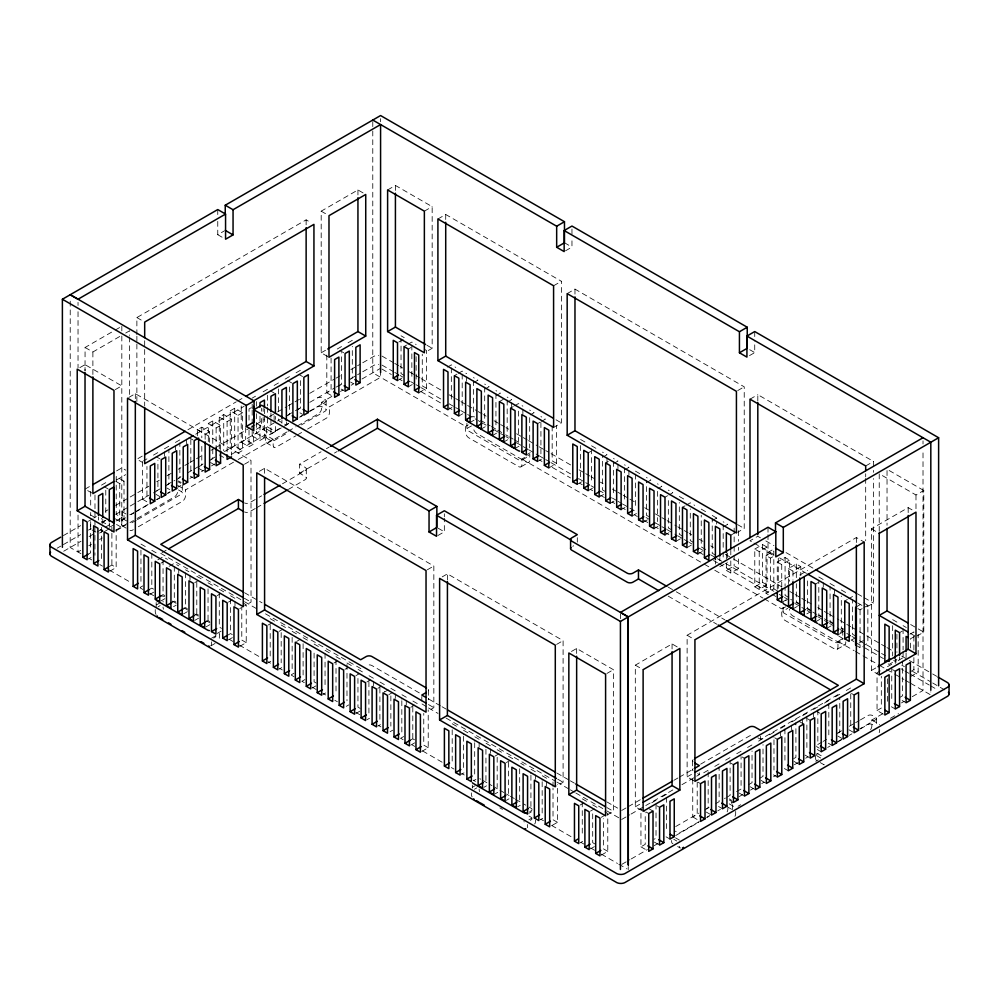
<?xml version="1.0" encoding="UTF-8"?>
<svg xmlns="http://www.w3.org/2000/svg" width="999" height="999" viewBox="0 0 999 999"><rect width="100%" height="100%" fill="white"/><g stroke="black" fill="none" stroke-linecap="round" stroke-linejoin="round"><path stroke-width="0.75" stroke-dasharray="5 3.75" d="M447.427 580.094L447.427 573.876L563.099 640.646L563.099 782.279L556.593 786.038M757.816 400.899L757.816 394.667L873.488 461.451L873.488 472.34M233.516 462.2L185.489 489.922L185.439 495.879A4.483 2.585 -60 0 1 182.58 501.198L137.762 527.097M818.106 753.333L817.344 753.783A3.147 1.811 0 0 0 816.658 754.732M217.757 221.391L217.757 234.715L224.001 231.106M79.82 367.644L85.027 364.647L85.027 370.866L85.077 347.477L113.948 330.806M115.26 330.057L120.517 327.023M136.875 334.69L136.875 317.57L306.131 219.855L311.326 222.864M327.684 356.543L321.191 352.784L321.191 211.164L357.942 189.947L364.435 193.706M85.077 347.477L92.882 351.985L120.442 336.076M125.687 333.042L129.633 330.769L129.633 335.439M387.612 189.947L395.417 185.439L432.167 206.656L432.167 348.289L425.661 352.035M115.272 389.61L121.778 385.864L85.027 364.647M424.363 211.164L432.167 206.656M128.821 397.44L135.327 393.681L250.999 460.464L251.036 602.11L244.53 605.869M437.912 218.981L445.716 214.485L561.388 281.268L561.426 422.914L552.722 427.884M85.077 489.11L91.633 485.314M116.571 470.916L121.828 467.894L125.724 470.142M142.258 456.093L136.875 459.203L142.083 462.2M187.924 429.732L236.276 401.81M237.625 401.036L242.994 397.927M321.191 352.784L326.436 349.762M101.498 485.127L105.782 482.654M143.619 460.814L146.953 458.878M153.471 455.119L157.917 452.547M164.435 448.788L168.893 446.216M175.412 442.457L179.857 439.885M197.34 435.839L197.34 429.795L201.798 427.222L209.603 431.73L209.603 442.307M208.316 441.595L208.316 423.464L212.762 420.891L220.567 425.399L220.567 449.575M219.28 448.863L219.28 417.12L223.726 414.56L231.531 419.056L231.531 455.332M230.245 410.789L234.703 408.229L242.507 412.724L242.507 450.512L238.049 453.084L238.049 415.297L230.245 410.789L230.245 448.576L234.703 446.016L242.507 450.512M252.185 398.126L255.519 396.203M263.149 391.795L267.607 389.223M274.126 385.464L278.571 382.892M285.09 379.133L289.535 376.561M296.054 372.802L300.512 370.229M337.237 349.026L341.508 346.553M348.039 342.794L352.31 340.322M116.508 479.97L125.687 474.662M195.729 434.228L244.081 406.318M115.834 481.356L119.73 483.603L124.013 481.143L124.013 518.931L119.73 521.403L113.224 517.644M197.34 429.795L205.145 434.303L209.603 431.73M208.316 423.464L216.121 427.959L220.567 425.399M219.28 417.12L227.085 421.628L231.531 419.056M238.049 415.297L242.507 412.724M251.248 407.679L249.026 408.966L249.026 422.565M63.374 535.589L80.632 525.624M88.424 521.241L92.333 518.993M93.731 518.056L96.354 516.545M105.395 511.326L107.967 509.84M115.709 505.369L128.896 497.752M130.232 496.978L148.851 486.238M156.693 481.705L159.303 480.207M166.97 475.774L171.965 472.889M178.334 469.218L180.881 467.744M184.877 465.434L188.774 463.186M190.06 462.437L195.255 459.453M196.541 458.703L203.022 454.957M210.989 450.362L215.022 448.027M216.371 447.252L249.7 428.009M251.024 427.247L254.982 424.962M256.306 424.2L264.223 419.63M269.505 416.571L276.236 412.687M277.585 411.913L287.013 406.468M288.361 405.694L293.743 402.585M295.092 401.81L301.823 397.914M309.777 393.319L334.802 378.883M336.114 378.122L340.147 375.799M350.861 369.605L356.231 366.508M357.567 365.734L360.252 364.185M362.762 362.737L374.363 356.081A6.256 3.609 0 0 1 378.746 355.357M398.813 342.033L405.319 338.286L401.036 335.814M256.381 429.283L261.576 426.286L261.576 417.27M565.471 250.836L571.965 247.078L571.965 238.062M404.046 346.553L406.643 345.055M407.942 344.305L411.85 342.058L416.121 344.518M57.13 548.201L60.702 546.141M63.374 544.592L80.632 534.627M88.486 530.094L91.109 528.583M102.81 521.828L105.395 520.342M115.709 514.385L128.896 506.768M130.232 505.993L148.851 495.254M156.693 490.721L159.977 488.923M166.97 484.79L171.965 481.905M178.334 478.221L180.881 476.76M187.475 472.952L192.657 469.955M193.956 469.205L203.022 463.973M210.989 459.378L215.022 457.043M224.425 451.61L276.236 421.703M277.585 420.929L280.282 419.368M287.887 415.084L302.197 406.818M309.777 402.335L334.802 387.887M336.114 387.125L340.147 384.802M350.861 378.621L356.231 375.524M357.567 374.75L360.252 373.201M362.762 371.74L374.363 365.097A6.256 3.609 0 0 1 378.746 364.36M105.782 520.442L101.498 522.914L101.498 518.381M142.507 461.451L142.507 499.238L146.953 496.665L146.953 466.446M153.471 492.907L157.917 490.334L157.917 460.114M165.547 485.939L168.893 484.003L168.893 449.238M176.523 479.595L179.857 477.672L179.857 442.907M198.451 466.933L201.798 465.01L201.798 443.843M241.221 405.969L241.221 442.245L245.667 439.672L253.471 444.18L253.471 432.092M252.185 431.381L252.185 435.914L256.631 433.341L264.435 437.849L264.435 415.184M263.149 417.495L263.149 429.582L267.607 427.01L275.412 431.518L275.412 420.941M286.201 416.271L289.535 414.348L289.535 384.116M297.165 409.94L300.512 408.017L300.512 377.784M326.81 355.045L326.81 392.832L331.081 390.359L331.081 355.607M338.299 386.201L341.508 384.34L341.508 352.597M349.101 379.957L352.31 378.109L352.31 346.366M408.316 349.026L410.914 347.527M63.686 551.236L81.006 541.233M89.086 536.575L95.817 532.692M97.165 531.905L103.896 528.021M105.245 527.247L110.627 524.138M116.009 521.028L121.403 517.919L126.598 520.916M189.96 478.334L192.308 476.985M201.548 471.64L204.171 470.129M211.501 465.896L214.897 463.936M231.518 454.345L265.322 434.827L273.127 439.323L273.177 445.217A4.483 2.585 -60 0 0 276.036 447.24L295.991 435.739M297.302 425.974L318.656 413.636A4.483 2.585 -60 0 0 321.616 408.266L321.616 402.322L332.38 396.103M340.459 391.446L343.156 389.885M351.236 385.227L353.921 383.666M362 379.008L380.582 368.281M134.003 512.537L130.782 514.398A3.147 1.811 0 0 1 129.72 514.735M136.201 511.276L148.364 504.258M156.094 499.8L160.052 497.502M167.545 493.181L170.005 491.758M178.197 487.025L180.844 485.502M279.308 428.658L274.55 431.393A3.147 1.811 0 0 1 270.317 431.256L267.208 429.458A3.147 1.811 0 0 1 267.357 426.935M286.164 424.687L288.636 423.264M300.087 416.658L302.734 415.134M309.066 411.476L325.374 402.048A3.147 1.811 0 0 0 325.199 399.575L322.14 397.802A3.147 1.811 0 0 0 317.744 397.839M125.599 517.782L123.501 519.005A3.147 1.811 0 0 0 123.439 521.54L125.949 522.989M131.156 514.572L133.791 513.061M135.102 512.3L148.127 504.782M157.28 499.5L159.977 497.939M167.745 493.456L170.117 492.082M281.256 427.922L267.357 435.951A3.147 1.811 0 0 0 267.208 438.474L270.317 440.272A3.147 1.811 0 0 0 274.55 440.397L288.636 432.28M283.966 426.361L289.186 423.339M299.6 417.32L302.197 415.821M310.09 411.276L317.744 406.855A3.147 1.811 0 0 1 322.14 406.818L325.212 408.591A3.147 1.811 0 0 1 325.374 411.064L301.411 424.9M99.575 533.041L102.785 531.181L102.785 525.137M110.377 526.798L113.586 524.95M241.221 442.245L249.026 446.753L253.471 444.18M252.185 435.914L259.99 440.422L264.435 437.849M263.149 429.582L270.954 434.09L275.412 431.518M105.382 531.031L109.278 528.771M80.732 550.412L78.034 551.96L78.034 512.962M88.811 545.741L91.508 544.193M99.588 539.522L102.273 537.974M115.734 530.194L129.208 522.427M238.187 459.503L273.127 439.323M321.616 402.322L329.42 406.83L380.582 377.297L380.582 372.615M129.957 522.589L133.504 520.541M137.05 518.493L174.775 496.69A4.483 2.585 -60 0 0 177.635 491.371L177.635 490.971M286.975 431.93L268.232 442.732A4.483 2.585 -60 0 1 265.384 440.709L265.322 434.827M288.187 431.231L296.004 426.723M116.571 530.494L121.778 527.484L121.828 332.492M136.201 520.279L130.782 523.401A3.147 1.811 0 0 1 129.72 523.751M137.4 519.592L181.606 494.055A3.147 1.811 0 0 0 181.368 491.62M88.049 554.308L90.647 552.809L90.647 522.577M244.493 464.223L250.999 460.464M553.583 285.764L561.388 281.268M297.29 434.99L302.497 431.98M307.58 429.058L326.461 418.144A4.483 2.585 -60 0 0 329.42 412.774L329.42 406.83M88.424 559.028L91.021 557.529M397.515 380.582L402.722 377.572M259.39 471.316L264.585 468.306L433.841 566.021L433.841 707.654L428.633 710.651M567.17 293.619L574.974 289.111L744.23 386.825L744.23 528.446L737.724 532.205M408.316 386.813L412.225 384.565M447.44 367.108L451.336 364.86L455.794 367.42M109.278 566.558L111.888 565.059L116.159 567.532L116.159 529.745M109.653 571.291L116.159 567.532M418.743 392.832L426.548 388.324L426.548 350.537L423.339 348.688M288.386 489.398L305.332 479.595A4.083 2.36 0 0 0 305.107 476.398L299.575 473.201L299.575 464.185L321.054 451.798M326.411 448.688L329.096 447.14M454.395 375.624L456.993 374.126M458.291 373.376L462.2 371.116L466.645 373.688M162.088 552.584L166.109 550.262M299.575 473.201L329.096 456.156M334.465 453.059L337.15 451.511M255.245 499.512L249.5 502.822A4.083 2.36 0 0 1 244.455 502.934M259.078 497.302L261.626 495.829M282.467 483.803L305.332 470.591A4.083 2.36 0 0 0 305.107 467.382L299.575 464.185M157.854 559.815L163.049 556.818L167.507 559.39M255.245 508.528L249.5 511.838A4.083 2.36 0 0 1 244.455 511.95M256.518 507.792L261.626 504.845M161.001 563.136L164.897 560.889M473.988 382.442L477.897 380.182L473.439 377.61M169.093 566.308L174.301 563.311L178.746 565.884M140.197 587.412L142.795 585.913M447.989 409.715L451.885 407.467M485.239 388.936L489.135 386.675L484.69 384.103M149.201 589.61L151.811 588.111L154.033 589.398M149.75 594.43L153.659 592.182M458.841 415.984L462.749 413.736M496.491 395.429L500.387 393.169L495.941 390.597M160.452 596.103L163.049 594.605L165.285 595.891M499.375 401.598L503.284 399.35M161.001 600.923L164.897 598.676M470.092 422.477L473.988 420.229M194.743 582.617L198.639 580.369M507.729 401.923L511.638 399.662L507.18 397.09M156.543 604.857L160.452 602.597M372.777 130.969L372.777 372.789L465.634 426.398L468.244 424.9M158.154 606.768L160.165 605.606M171.703 602.597L174.301 601.098L176.523 602.385M510.626 408.091L513.224 406.593M514.522 405.844L518.431 403.584L522.877 406.156M173.551 606.668L176.149 605.169M481.343 428.971L485.239 426.723M182.942 609.09L185.552 607.592L187.775 608.878M183.491 613.91L187.4 611.663M492.582 435.464L496.491 433.216M217.233 595.604L219.83 594.105M530.232 414.91L534.128 412.649L529.682 410.077M194.193 615.584L196.791 614.085L199.013 615.372M194.743 620.404L198.639 618.156M503.833 441.958L507.729 439.71M228.484 602.097L232.38 599.85M537.574 423.651L540.172 422.152M541.47 421.403L545.379 419.143L540.921 416.571M205.444 622.077L208.042 620.579L210.265 621.865M205.994 626.897L209.89 624.65M515.072 448.451L518.981 446.203M239.723 608.591L243.631 606.343M217.233 633.391L221.141 631.143M526.323 454.945L530.232 452.697M211.488 638.249L219.443 633.653L219.28 639.485A4.483 2.585 60 0 1 218.531 641.458M465.634 426.398L465.634 432.342A4.483 2.585 60 0 0 468.606 437.712L519.018 466.808A4.483 2.585 60 0 0 521.865 464.785L521.878 459.041L529.832 454.458L529.682 460.277A4.483 2.585 60 0 1 526.823 462.312L476.398 433.204A4.483 2.585 60 0 1 473.439 427.834L473.439 426.81M213.649 638.099L215.097 637.262A3.147 1.811 0 0 0 215.821 635.639M227.934 635.064L230.532 633.566L232.755 634.852M210.727 645.953L217.22 642.207M521.116 466.758L528.921 462.25M228.484 639.884L232.38 637.637M537.574 461.438L541.47 459.19M268.157 625.012L272.065 622.752M239.723 646.378L246.229 642.632L246.229 604.845L242.894 602.909M548.813 467.932L556.618 463.424L556.618 425.636M437.837 535.551L444.343 531.793L444.343 518.269M749.525 355.594L754.732 352.597L754.732 340.572M279.121 631.343L283.029 629.083M588.211 452.884L590.821 451.386M603.084 456.968L606.992 454.72L602.534 452.147M296.616 641.433L300.512 639.185M605.694 462.987L608.304 461.488M427.335 569.78L433.841 566.021M737.724 390.572L744.23 386.825M268.157 662.799L270.754 661.288M577.247 484.34L582.454 481.343M614.048 463.299L617.956 461.051L613.498 458.479M279.121 669.13L281.73 667.632M588.211 490.671L593.418 487.674M625.024 469.63L628.92 467.382L624.475 464.81M442.22 576.873L447.427 573.876M750.012 399.175L757.816 394.667M291.396 674.712L293.993 673.214M599.188 497.015L604.383 494.006M302.36 681.043L304.97 679.545M610.152 503.346L614.048 501.086M333.966 662.999L337.874 660.751M646.965 482.305L650.861 480.044L646.403 477.472M312.025 688.124L315.934 685.876M621.116 509.677L625.024 507.417M344.93 669.33L347.54 667.832M657.929 488.636L661.825 486.376L657.379 483.803M360.876 668.631L264.747 613.398M572.764 546.303L573.651 545.791M323.002 694.455L325.599 692.956M632.092 516.008L637.287 512.999M355.906 675.674L359.802 673.413M664.997 497.215L667.594 495.716M668.893 494.967L672.802 492.707L668.343 490.147M643.056 522.34L648.264 519.33M366.87 682.005L370.779 679.745M682.479 507.317L685.077 505.806M686.375 505.057L690.284 502.809L694.73 505.382M346.241 706.368L348.838 704.869M654.02 528.671L657.929 526.423M377.834 688.336L381.743 686.076M388.261 689.847L384.353 692.095L384.34 687.599M355.906 713.461L359.802 711.201M664.997 535.002L668.893 532.754M388.811 694.667L392.707 692.407M366.87 719.792L369.468 718.281M675.961 541.333L681.168 538.336M712.774 520.292L716.67 518.044L716.67 524.088M377.834 726.123L380.444 724.612M686.925 547.664L692.132 544.667M410.751 707.329L414.647 705.082M723.738 526.623L727.634 524.375L723.189 521.803M422.028 703.945L427.197 707.192M390.109 731.705L392.707 730.194M697.901 553.995L703.096 550.998M730.806 535.214L734.702 532.954M556.593 644.405L563.099 640.646M865.683 465.959L873.488 461.451M401.074 738.036L403.683 736.538M410.189 740.296L412.799 738.798L415.022 740.072M571.44 651.473L576.648 648.476L613.398 669.692L613.398 811.325L606.893 815.072M410.751 745.117L414.647 742.869M719.829 566.67L727.634 562.162M754.782 549.05L762.587 544.555L767.032 547.115L767.032 584.902L759.228 589.41L754.782 586.838L754.782 549.05L759.228 551.623L767.032 547.115M726.348 562.874L726.348 570.429L734.153 565.921L738.611 568.493L738.611 556.406M421.715 751.448L428.221 747.702L428.221 709.902M726.348 570.429L730.806 573.001L738.611 568.493M768.006 534.627L768.006 552.397L774.25 548.788M766.033 555.544L773.825 551.048L773.825 588.836L766.033 593.331L766.033 555.544L770.479 558.116L774.375 555.869M777.272 589.248L777.272 562.037L785.077 557.529L789.535 560.102L789.535 581.268M777.272 562.037L781.73 564.61L789.535 560.102M754.782 586.838L762.587 582.342L767.032 584.902M606.893 673.451L613.398 669.692M788.523 583.653L788.523 568.531L796.328 564.023L800.773 566.595L800.773 575.674M879.232 531.368L879.232 473.776L915.983 494.992L923.788 490.497L923.788 632.117L917.282 635.876M788.523 568.531L792.969 571.103L800.773 566.595M641.82 810.539L635.314 806.792L635.314 665.159L672.065 643.943L679.869 648.451M693.631 780.631L687.125 776.872L687.125 635.252L856.368 537.537L864.172 542.045M879.232 674.974L871.428 670.466L871.428 528.846L908.178 507.629L913.386 510.626M799.762 575.024L807.567 570.516M461.388 774.362L463.986 772.851M495.129 756.043L499.038 753.795M781.73 602.397L786.925 599.4M473.863 780.544L475.899 779.37M785.301 600.736L786.75 599.899M506.381 762.537L510.277 760.289M815.471 584.09L818.069 582.592M472.477 787.249L475.074 785.751M764.272 598.813L781.568 608.803L785.464 606.543M843.156 638.361L837.961 641.358L837.961 647.302A4.483 2.585 60 0 1 835.002 649.25L784.577 620.142A4.483 2.585 60 0 1 781.73 614.81L781.73 609.065L785.626 606.818M474.375 789.26L476.373 788.111A3.147 1.811 0 0 1 476.873 787.899M483.878 787.349L486.488 785.838M792.969 608.891L798.176 605.894M495.129 793.843L497.727 792.332M806.817 613.886L809.427 612.387M844.754 600.998L847.352 599.5M848.651 598.751L852.559 596.49M506.381 800.324L508.978 798.825M815.471 621.878L820.666 618.881M855.606 607.267L863.411 602.759M517.619 806.817L520.229 805.319M826.71 628.371L831.917 625.374M857.841 608.553L860.064 609.84L862.661 608.341M863.96 607.592L867.869 605.332L867.869 643.119L863.96 645.379M866.982 606.83L873.488 603.071L873.488 478.571M529.732 811.65L531.193 810.813A3.147 1.811 0 0 0 532.005 809.877M840.259 632.379L841.857 631.455A3.147 1.811 0 0 0 842.032 628.983M528.871 813.311L531.468 811.812M837.961 634.865L843.156 631.868M528.871 819.804L531.468 818.306M530.269 820.354L531.193 819.817A3.147 1.811 0 0 0 532.005 818.893M540.122 819.804L542.719 818.306M851.81 639.86L854.407 638.349M837.137 649.3L844.942 644.792M863.411 640.546L855.606 645.054L860.064 647.627L862.661 646.128M580.044 805.069L583.94 802.821M552.272 825.324L557.479 822.327L557.479 784.54M590.471 811.088L594.368 808.84M899.562 632.642L902.159 631.143M909.989 634.153L913.885 631.905L913.885 650.037M601.273 817.332L605.169 815.072M914.26 636.625L910.364 638.873L910.364 647.951M700.599 764.173L749.425 735.988A4.083 2.36 0 0 1 753.071 735.501M621.678 810.464L627.035 807.367M628.371 806.593L641.77 798.863M673.913 780.306L677.921 777.984M679.27 777.21L692.657 769.48M635.314 806.792L641.882 802.996M687.125 776.872L692.494 773.775M871.428 670.466L876.685 667.444M580.044 842.856L582.642 841.358M621.678 819.467L629.72 814.834M631.056 814.06L644.442 806.33M645.791 805.556L673.913 789.322M681.942 784.677L695.341 776.947M696.678 776.173L699.35 774.625L699.35 771.628M757.841 737.774L760.514 739.322L838.348 694.38L838.348 691.37M651.748 802.809L656.018 800.336L656.018 838.124L653.883 839.36M662.175 796.79L666.445 794.317M703.708 772.801L708.166 770.229M719.13 763.898L714.685 766.47L718.581 768.718M725.649 760.139L730.107 757.567M741.071 751.236L736.613 753.808L740.521 756.056M747.589 747.477L752.035 744.904M758.553 741.133L763.011 738.573M773.975 732.242L769.517 734.802L773.426 737.062M784.939 725.898L780.494 728.471L784.39 730.731M806.88 713.236L802.422 715.808L806.33 718.056M817.844 706.905L813.398 709.477L819.904 713.236M828.82 700.574L824.362 703.146L828.271 705.394M839.784 694.243L835.339 696.815L839.235 699.063M846.303 690.484L850.748 687.911M880.256 670.878L877.047 672.727L877.047 710.514L884.852 715.022M887.474 666.708L891.757 664.235M902.559 658.004L898.276 660.464L902.184 662.724M590.471 848.875L594.368 846.628M909.989 671.94L913.885 669.692L918.168 672.165L918.168 634.377M601.273 855.119L607.779 851.36L607.779 813.573L604.57 811.725M910.364 676.66L918.168 672.165M675.686 826.548L698.863 813.161M706.618 808.691L709.09 807.267M822.09 742.02L817.344 744.767A3.147 1.811 0 0 0 816.658 745.729M823.226 741.37L826.66 739.385M837.574 733.079L841.545 730.793M849.337 726.285L854.345 723.401M855.606 722.677L859.177 720.616M860.364 719.917L868.168 715.421A3.147 1.811 0 0 1 872.452 715.521L875.511 717.294A3.147 1.811 0 0 1 875.461 719.829L859.914 728.808M644.842 811.3L640.946 809.04L640.946 846.827L645.217 844.355L645.217 812.624M692.744 779.133L692.744 816.92L697.202 814.347L697.202 779.582M704.832 809.952L708.166 808.016L708.166 771.74M715.796 803.608L719.13 801.685L719.13 766.92M726.76 797.277L730.107 795.354L730.107 760.589M736.613 791.595L741.071 789.023L741.071 757.279M748.701 784.615L752.035 782.692L752.035 750.948M759.665 778.283L763.011 776.36L763.011 744.617M793.681 758.641L795.916 757.354L795.916 722.589M837.562 733.316L839.784 732.03L839.784 697.265M877.047 710.514L881.33 708.041L881.33 676.298M899.35 697.639L902.559 695.791L902.559 661.026M621.828 864.36L629.907 859.689M631.256 858.915L647.402 849.587M654.145 845.703L658.179 843.368M739.023 796.69L742.544 794.655M750.486 790.084L753.096 788.573M761.738 783.578L764.01 782.267M773.563 776.76L775.961 775.374M794.342 764.759L798.301 762.474M805.644 758.229L807.991 756.88M870.591 729.62A4.483 2.585 -60 0 0 871.852 725.948L871.852 720.004L882.629 713.786M901.473 702.909L904.17 701.348M912.249 696.69L923.014 690.471L923.014 450.212M699.35 821.503L681.206 831.98A3.147 1.811 0 0 1 676.81 832.017L675.349 831.168M707.142 817.007L709.765 815.496M717.694 810.913L720.391 809.352M827.659 747.427L830.019 746.066M837.624 741.67L841.67 739.335M675.686 835.551L698.863 822.177M706.618 817.694L709.09 816.27M837.574 742.095L841.545 739.797M849.337 735.301L851.847 733.853M860.364 728.933L868.168 724.437A3.147 1.811 0 0 1 872.452 724.537L875.361 726.211M738.111 806.23L740.709 804.732M815.796 761.375L818.393 759.877M890.434 718.293L898.513 713.623M125.512 525.149L124.363 525.811A4.483 2.585 -60 0 1 121.403 523.851L121.403 517.919M133.317 529.657L132.168 530.319A4.483 2.585 -60 0 1 130.032 530.357M521.878 459.041L703.146 563.523M381.993 356.081L393.406 362.625M381.993 365.097L393.406 371.64M820.691 758.016L817.582 756.231A3.147 1.811 0 0 1 816.658 755.082M791.982 600.074L791.196 599.637A3.147 1.811 0 0 0 790.684 599.437M676.81 841.021L673.751 839.26M564.472 242.757L571.965 247.078M749.737 349.712L754.732 352.597M923.788 490.497L887.037 469.268L887.037 525.299M321.191 211.164L327.684 214.922M871.428 528.846L879.232 533.354M426.923 345.254L432.167 348.289M556.043 419.805L561.426 422.914M737.512 524.575L744.23 528.446M760.464 537.824L757.779 536.276L749.974 540.784L752.659 542.332M765.846 540.934L773.925 545.591M786.038 552.584L812.936 568.119M857.342 593.756L862.724 596.865M864.073 597.639L873.488 603.071M910.663 624.537L923.788 632.117M580.594 439.485L585.052 442.045M591.57 445.816L596.016 448.389M635.439 471.141L639.897 473.713M679.32 496.478L683.766 499.038M701.248 509.14L705.706 511.713M712.225 515.472L716.67 518.044M818.818 577.01L823.276 579.582M830.069 583.503L834.515 586.076M841.308 589.997L845.766 592.569M864.522 603.408L867.869 605.332M892.656 619.642L896.927 622.115M903.084 625.661L906.293 627.522M754.008 543.106L774.188 554.757M779.57 557.867L806.48 573.401M857.604 602.921L862.986 606.031M910.738 633.591L914.672 635.864M217.757 234.715L222.964 237.712M768.006 552.397L774.512 556.143M394.742 363.399L398.738 365.709M400.075 366.483L402.747 368.019M409.365 371.853L414.66 374.9M415.984 375.674L419.955 377.959M421.278 378.721L442.457 390.959M449.075 394.767L454.37 397.827M455.694 398.589L459.665 400.886M460.989 401.648L466.283 404.707M467.607 405.469L476.86 410.814M478.184 411.576L482.155 413.873M483.479 414.635L486.126 416.158M494.068 420.754L499.375 423.813M500.699 424.575L504.682 426.873M506.006 427.634L508.653 429.17M516.608 433.766L521.915 436.825M523.239 437.587L527.222 439.885M528.546 440.646L537.824 446.016M539.148 446.778L544.455 449.837M545.779 450.599L548.439 452.135M551.098 453.671L571.078 465.209M579.07 469.817L584.39 472.902M585.726 473.663L589.722 475.974M591.058 476.748L593.718 478.284M600.374 482.13L603.046 483.666M612.449 489.098L616.483 491.421M617.832 492.195L621.853 494.53M623.201 495.304L628.583 498.401M629.919 499.175L636.638 503.059M644.705 507.717L648.738 510.039M655.356 513.873L660.639 516.908M661.95 517.669L665.908 519.955M667.232 520.716L676.46 526.048M677.784 526.81L683.066 529.857M684.303 530.581L688.036 532.729M689.285 533.454L691.77 534.89M699.25 539.21L702.996 541.371M710.813 545.879L713.461 547.415M725.399 554.308L732.042 558.141M733.391 558.916L781.867 586.913M789.859 591.52L793.855 593.831M795.179 594.592L800.511 597.664M801.835 598.438L805.831 600.749M807.167 601.51L813.823 605.357M817.769 607.642L823.051 610.676M824.362 611.438L828.321 613.723M829.632 614.485L838.86 619.805M840.171 620.566L845.454 623.613M846.765 624.375L850.723 626.66M852.035 627.422L865.371 635.114M866.72 635.888L880.206 643.681M881.555 644.455L885.601 646.79M886.95 647.577L892.344 650.686M901.772 656.131L929.969 672.414M932.654 673.963L936.675 676.286M404.245 375.449L401.036 373.601L401.036 338.836M426.548 388.324L422.277 385.864L422.277 354.121M556.618 463.424L552.172 460.851L552.172 424.575M604.757 491.221L602.534 489.935L602.534 455.169M648.638 516.545L646.403 515.259L646.403 480.494M671.69 529.857L668.343 527.934L668.343 497.702M682.654 536.188L679.32 534.265L679.32 502.522M693.618 542.519L690.284 540.596L690.284 508.853M705.706 549.5L701.248 546.928L701.248 515.184M715.559 555.182L712.225 553.259L712.225 518.493M773.825 588.836L778.283 591.396M788.411 597.252L785.077 595.329L785.077 587.762M799.662 603.746L796.328 601.823L796.328 583.678M810.913 610.239L807.567 608.304L807.567 578.084M822.152 616.733L818.818 614.797L818.818 580.044M833.403 623.226L830.069 621.291L830.069 586.525M844.654 629.72L841.308 627.784L841.308 596.053M855.893 636.213L852.559 634.278L852.559 599.512M893.73 658.054L896.927 659.902L889.135 664.41L886.987 663.174M480.531 420.267L485.289 423.014M487.674 424.388L490.172 425.836M491.433 426.561L496.441 429.445M497.764 430.207L501.735 432.505M505.706 434.802L508.166 436.213M509.403 436.925L513.099 439.061M514.323 439.772L520.042 443.081M795.953 602.372L800.536 605.019M806.518 608.466L811.45 611.313M812.774 612.075L816.732 614.373M818.056 615.134L820.703 616.658M824.462 618.831L828.221 621.003M829.47 621.728L834.24 624.475M394.742 372.415L398.738 374.725M400.075 375.487L402.747 377.035M410.689 381.618L414.66 383.916M415.984 384.677L419.955 386.975M421.278 387.737L442.457 399.962M449.075 403.783L454.37 406.843M455.694 407.604L459.665 409.89M460.989 410.664L466.283 413.711M467.607 414.485L476.86 419.83M478.184 420.591L482.155 422.889M483.479 423.651L486.126 425.174M494.068 429.757L499.375 432.817M500.699 433.591L504.682 435.889M506.006 436.65L508.653 438.186M516.608 442.769L521.915 445.841M523.239 446.603L527.222 448.901M528.546 449.662L537.824 455.02M539.148 455.794L544.455 458.853M545.779 459.615L548.439 461.151M551.098 462.687L571.078 474.225M579.07 478.833L584.39 481.905M585.726 482.679L589.722 484.99M591.058 485.751L593.718 487.287M600.374 491.133L603.046 492.669M612.449 498.101L616.483 500.437M617.832 501.211L621.853 503.533M623.201 504.308L628.583 507.417M629.919 508.191L636.638 512.075M646.053 517.507L648.738 519.055M655.356 522.877L660.639 525.924M661.95 526.685L665.908 528.971M667.232 529.732L676.46 535.064M677.784 535.826L683.066 538.873M684.303 539.597L688.036 541.745M689.285 542.457L691.77 543.893M699.25 548.214L702.996 550.387M710.813 554.895L716.121 557.954M717.444 558.728L724.075 562.549M725.399 563.324L773.875 591.308M779.208 594.38L783.204 596.69M784.527 597.452L793.855 602.834M795.179 603.608L800.511 606.68M801.835 607.442L805.831 609.752M807.167 610.526L813.823 614.36M817.769 616.645L823.051 619.692M824.362 620.454L828.321 622.739M829.632 623.501L838.86 628.821M840.171 629.582L845.454 632.629M846.765 633.391L850.723 635.664M852.035 636.425L865.371 644.13M866.72 644.904L880.206 652.697M881.555 653.471L885.601 655.806M893.693 660.476L896.39 662.037M901.772 665.147L904.457 666.695M912.512 671.34L929.969 681.418M932.654 682.966L944.717 689.947M381.93 369.056L391.346 374.5M399.425 379.158L402.11 380.719M420.954 391.596L442.482 404.021M449.213 407.904L451.91 409.465M539.435 460.002L542.007 461.476M552.26 467.395L570.529 477.947M579.657 483.216L582.267 484.727M590.097 489.248L592.707 490.759M600.499 495.254L604.383 497.49M612.137 501.973L614.722 503.459M622.577 507.992L625.262 509.552M634.665 514.972L637.35 516.533M643.918 520.317L647.789 522.552M655.581 527.047L658.266 528.596M664.972 532.467L668.843 534.702M699.325 552.31L703.196 554.545M713.536 560.514L717.407 562.749M718.706 563.498L770.791 593.568M772.077 594.305L775.923 596.528M851.148 639.959L853.833 641.52M855.181 642.295L863.261 646.952M864.61 647.727L878.059 655.506M879.407 656.281L883.453 658.603M900.948 668.706L903.633 670.267M904.982 671.041L909.015 673.376M910.364 674.15L929.207 685.027M930.556 685.801L937.287 689.685M766.033 593.331L768.256 594.617M838.823 636.126L842.032 637.986A3.147 1.811 0 0 1 841.857 640.459L838.785 642.232A3.147 1.811 0 0 1 834.402 642.195L784.003 613.099A3.147 1.811 0 0 1 783.853 610.576L786.962 608.791A3.147 1.811 0 0 1 787.799 608.428M339.835 350.524L343.731 352.784M892.681 669.705L895.279 671.216M704.432 564.273L709.602 567.257M714.772 570.242L762.986 598.076M837.961 641.358L854.108 650.686M855.456 651.46L878.333 664.672M879.682 665.446L885.064 668.556M886.413 669.33L893.143 673.214M894.48 673.988L903.908 679.432M905.256 680.207L909.29 682.542M910.638 683.316L930.818 694.967L930.818 691.857M350.637 382.08L353.234 383.579M902.184 700.511L906.081 702.759M341.134 389.061L343.731 390.572M891.383 706.743L895.279 709.003M668.181 587.125L674.937 591.021M676.286 591.795L724.899 619.867M298.664 374.3L302.56 376.548M851.498 693.481L854.108 694.979M326.81 392.832L332.005 395.841M668.181 596.128L716.807 624.2M287.687 380.631L291.596 382.892M871.852 720.004L879.657 724.512M270.205 390.734L274.113 392.982M136.875 317.57L142.083 320.579M687.125 635.252L694.929 639.76M299.962 412.837L302.56 414.335M848.9 729.769L854.108 732.766M807.629 718.818L810.226 720.316M837.936 736.101L843.131 739.11M803.72 724.075L795.916 719.567L791.458 722.14L795.366 724.4M828.271 743.181L832.167 745.441M256.581 423.401L261.576 426.286M438.099 528.196L444.343 531.793M819.242 748.176L817.582 747.215A3.147 1.811 0 0 1 816.658 746.066M817.294 749.512L821.203 751.772M816.87 753.258L823.376 757.005M266.134 442.682L273.938 447.19M820.279 762.612L824.187 764.872A4.483 2.585 -60 0 1 823.426 762.899L823.426 761.75M805.032 755.094L810.226 758.104M774.725 737.811L777.322 739.31M635.314 665.159L643.119 669.667M794.055 761.425L799.262 764.435M784.39 768.518L788.298 770.766M219.28 454.92L224.488 457.917M773.426 774.849L777.322 777.097M188.973 437.624L192.882 439.872M741.82 756.805L744.417 758.303M214.81 464.997L208.316 461.251L212.762 458.678L212.762 446.578M730.856 763.136L733.453 764.647M761.151 780.431L766.358 783.428M198.639 468.331L203.846 471.328M750.187 786.762L755.394 789.759M190.272 476.161L192.882 477.672M739.223 793.094L744.417 796.103M156.069 456.618L159.977 458.878M697.677 773.651L699.35 774.625M178.446 480.919L181.156 482.48M729.245 798.913L731.743 800.361M178.009 481.743L180.607 483.241M697.951 782.142L700.549 783.641M729.557 800.174L733.453 802.434M177.685 485.427L185.489 489.922M729.233 803.858L734.427 806.855M178.446 489.922L181.368 491.62M731.568 809.265L728.633 807.579A3.147 1.811 0 0 0 727.796 807.229M167.045 488.074L169.643 489.585M718.581 806.505L722.489 808.765M156.069 494.405L159.977 496.665M706.318 812.087L711.513 815.097M124.013 481.143L116.209 476.635L116.209 514.423L124.013 518.931M142.507 499.238L149.001 502.997M692.744 816.92L699.25 820.679M104.108 486.625L108.004 488.873M656.942 805.806L659.552 807.304M649.125 808.828L653.021 811.076M646.141 812.05L648.751 813.548M87.675 490.609L91.583 492.857M125.949 513.973L123.439 512.524A3.147 1.811 0 0 1 123.501 509.989M675.549 837.849L679.445 840.109M419.28 692.881L371.728 665.434A4.083 2.36 0 0 0 366.171 665.571M244.493 592.694L262.05 602.822M428.559 698.963L440.709 705.981M442.058 706.755L446.116 709.09M556.855 773.026L569.005 780.044M570.354 780.831L574.413 783.166M606.83 801.885L617.632 808.116M666.071 836.825L669.979 839.073M122.228 525.849L126.124 528.109M677.672 846.54L680.269 848.039A4.483 2.585 -60 0 1 679.445 846.041L679.445 844.068M116.533 524.45L121.778 527.484M244.305 598.226L251.036 602.11M428.459 704.545L433.841 707.654M557.717 779.17L563.099 782.279M606.83 807.529L613.398 811.325M160.752 553.359L243.132 600.923M244.493 601.698L259.34 610.277M428.559 707.966L438.012 713.423M446.116 718.106L555.506 781.268M556.855 782.042L569.005 789.06M570.354 789.847L574.413 792.182M575.761 792.956L605.469 810.114M606.83 810.888L620.329 818.693M90.647 515.022L94.93 517.482M101.461 521.253L105.732 523.726M140.946 544.055L145.404 546.628M151.811 550.324L156.256 552.897M185.552 569.805L188.886 571.728M196.791 576.298L201.249 578.871M208.042 582.792L212.487 585.364M223.739 591.858L219.28 589.285L219.28 627.072L221.516 628.359M230.532 595.779L234.99 598.351M270.205 618.681L274.663 621.253M281.181 625.012L285.627 627.584M292.145 631.343L296.603 633.915M303.109 637.674L307.567 640.247M314.086 644.018L318.531 646.578M325.05 650.349L329.508 652.921M336.014 656.68L340.472 659.253M346.99 663.011L351.436 665.584M362.412 671.915L357.954 669.342L357.954 673.875M373.376 678.246L368.918 675.674L368.918 680.207M384.34 684.577L379.895 682.005L379.895 686.538M390.859 688.336L395.317 690.908M406.281 697.24L401.823 694.667L401.823 699.213M417.245 703.571L412.799 701.011L412.799 705.544M452.197 723.751L456.643 726.323M467.894 732.816L463.436 730.244L463.436 734.777M479.145 739.31L474.687 736.738L474.687 741.27M490.384 745.803L485.939 743.231L485.939 747.764M497.177 749.725L501.635 752.297M508.429 756.218L512.874 758.79M520.791 763.348L524.125 765.284M535.377 771.777L530.919 769.205L530.919 773.738M546.615 778.271L542.17 775.699L542.17 780.231M582.267 798.85L586.538 801.31M592.694 804.869L596.965 807.342M654.345 842.095L659.552 845.104M100.175 529.682L102.785 531.181M91.995 529.895L95.904 532.155M640.946 846.827L648.751 851.335M246.229 642.632L241.783 640.059L241.783 608.316M316.308 683.091L314.086 681.805L314.086 650.062M360.177 708.416L357.954 707.13L357.954 675.386M428.221 747.702L423.763 745.129L423.763 713.386M557.479 822.327L553.021 819.754L553.021 788.011M594.83 843.893L592.694 842.656L592.694 810.913M607.779 851.36L603.496 848.888L603.496 818.668M172.215 601.061L176.161 603.334M183.991 607.854L187.887 610.102M194.418 613.873L198.339 616.133M206.443 620.816L209.99 622.864M483.341 780.681L486.888 782.729M489.248 784.09L491.945 785.651M493.294 786.425L497.352 788.773M499.962 790.284L503.883 792.544M506.505 794.055L509.103 795.554M510.402 796.303L514.285 798.551M515.584 799.3L520.841 802.334M523.476 803.858L525.699 805.132M529.033 807.067L531.143 808.278A3.147 1.811 0 0 1 531.992 809.202M80.956 553.696L70.192 547.489L70.23 297.839M89.036 558.366L91.721 559.915M99.8 564.572L102.485 566.133M109.216 570.017L130.757 582.454M140.172 587.887L142.869 589.447M149.6 593.331L153.634 595.654M229.046 639.198L232.892 641.42M239.31 645.117L261.438 657.904M267.969 661.663L270.579 663.174M279.708 668.456L282.317 669.954M291.408 675.199L293.993 676.698M301.748 681.168L304.333 682.667M312.188 687.2L316.221 689.522M322.939 693.406L325.624 694.954M334.815 700.262L337.4 701.748M355.869 712.424L359.74 714.66M378.184 725.299L380.869 726.847M400.562 738.224L403.146 739.71M412.187 744.929L414.797 746.44M422.627 750.961L442.207 762.262M451.336 767.544L453.946 769.043M461.688 773.513L464.248 774.987M473.114 780.107L475.462 781.468M540.759 819.168L543.444 820.716M551.523 825.374L573.051 837.811M581.131 842.469L583.828 844.03M590.559 847.914L594.592 850.249M601.323 854.133L617.469 863.448M618.818 864.235L626.985 868.893M529.033 816.071L531.143 817.282A3.147 1.811 0 0 1 531.992 818.206M499.862 807.854L502.509 809.377M841.021 628.383L842.032 628.983M923.014 440.859L923.014 443.968M915.983 494.992L915.983 510.564M913.885 657.604L913.885 669.692M908.178 507.629L908.178 513.848M906.081 653.034L906.081 657.567M903.084 628.683L903.084 649.85M903.084 651.36L903.084 657.404M899.562 656.83L899.562 659.852M896.927 634.203L896.927 652.347M895.279 658.89L895.279 663.423M892.656 625.686L892.656 655.918M891.757 667.257L891.757 702.022M887.474 678.796L887.474 704.495M879.657 729.42L879.657 730.456A4.483 2.585 -60 0 1 879.195 732.642M876.385 718.568L876.385 726.073M865.683 473.738L865.683 476.848M865.683 478.409L865.683 540.659M860.064 609.84L860.064 647.627M856.368 537.537L856.368 543.756M850.748 693.955L850.748 725.699M845.766 641.77L845.766 642.794A4.483 2.585 60 0 1 842.806 644.742L792.382 615.634A4.483 2.585 60 0 1 789.535 610.302L789.535 609.153M842.781 630.269L842.781 639.285M834.515 589.098L834.515 593.631M828.82 703.596L828.82 738.361M823.276 582.604L823.276 587.137M817.844 709.927L817.844 744.692M815.621 756.255L815.621 758.391A4.483 2.585 -60 0 0 816.383 760.364M813.398 712.499L813.398 717.032M806.88 716.258L806.88 751.023M802.422 718.83L802.422 723.363M796.328 564.023L796.328 577.634M792.969 571.103L792.969 580.169M791.458 725.162L791.458 729.695M785.077 557.529L785.077 586.251M784.939 728.933L784.939 763.686M783.054 607.355L783.054 611.863M781.73 564.61L781.73 587.287M780.494 731.493L780.494 736.026M778.283 558.141L778.283 588.374M773.975 739.797L773.975 770.029M770.479 558.116L770.479 592.882M768.006 527.235L768.006 533.154M762.587 544.555L762.587 582.342M760.514 736.313L760.514 739.322M759.228 551.623L759.228 589.41M754.732 331.556L754.732 339.073M738.611 530.706L738.611 541.283M738.611 547.327L738.611 550.362M735.676 811.425L735.676 813.561A4.483 2.585 -60 0 1 734.914 816.408M734.153 528.134L734.153 544.767M734.153 546.278L734.153 553.833M734.153 555.344L734.153 565.921M732.554 804.645L732.554 810.651M730.806 550.324L730.806 554.857M730.806 560.901L730.806 573.001M727.871 807.904L727.871 809.053A4.483 2.585 -60 0 1 727.11 811.9M727.634 553.096L727.634 557.629M726.348 553.808L726.348 561.363M723.189 524.825L723.189 550.524M723.189 552.035L723.189 559.59M719.829 557.592L719.829 560.626M715.384 561.076L715.384 564.098M692.632 760.876L692.632 769.892M672.065 643.943L672.065 650.174M671.64 840.509L671.64 841.533A4.483 2.585 -60 0 0 672.914 843.743M666.445 797.339L666.445 832.105M657.379 491.371L657.379 521.59M635.439 474.163L635.439 508.928M628.92 470.404L628.92 474.937M628.234 866.545L628.234 869.667M624.475 467.832L624.475 502.597M620.479 613.96L620.479 618.643M617.956 464.073L617.956 468.606M613.498 461.501L613.498 496.266M606.992 457.742L606.992 462.275M591.57 448.838L591.57 483.603M582.267 801.872L582.267 836.638M580.594 445.529L580.594 477.272M577.31 537.662L577.31 542.17M576.648 648.476L576.648 654.695M574.974 289.111L574.974 295.329M571.965 229.046L571.965 236.563M553.021 781.967L553.021 786.5M546.615 781.293L546.615 785.826M542.17 781.742L542.17 813.486M540.921 422.614L540.921 454.358M535.377 774.799L535.377 779.332M535.377 820.017L535.377 821.99A4.483 2.585 60 0 1 534.552 823.988M530.919 775.249L530.919 806.992M529.682 417.644L529.682 447.864M527.572 824.512L527.572 826.498A4.483 2.585 60 0 1 527.36 827.684M522.877 409.178L522.877 413.711M519.68 768.755L519.68 800.499M518.431 411.151L518.431 441.371M511.638 402.684L511.638 407.217M508.429 762.262L508.429 794.005M507.18 400.112L507.18 434.877M497.177 757.279L497.177 787.512M495.941 393.618L495.941 428.384M490.384 748.825L490.384 753.358M485.939 749.275L485.939 781.018M484.69 387.125L484.69 421.89M479.145 742.332L479.145 746.865M479.145 789.11L479.145 789.51A4.483 2.585 60 0 0 479.557 791.595M474.687 742.781L474.687 774.525M473.439 380.631L473.439 415.397M472.327 785.039L472.327 788.049M471.341 792.856L471.341 794.018A4.483 2.585 60 0 0 472.102 796.865M466.895 423.289L466.895 429.295M466.645 376.71L466.645 381.243M463.436 736.288L463.436 768.031M462.2 374.15L462.2 408.903M452.197 729.794L452.197 761.538M451.336 367.882L451.336 402.647M445.716 214.485L445.716 220.704M444.343 513.773L444.343 516.77M428.534 690.321L428.534 699.337M421.803 696.565L421.803 701.061M416.121 356.618L416.121 382.305M412.799 707.055L412.799 738.798M411.85 345.08L411.85 379.845M406.281 700.262L406.281 704.794M401.823 700.724L401.823 732.454M395.417 185.439L395.417 191.671M395.317 693.93L395.317 698.463M390.859 695.903L390.859 726.123M380.582 118.669L380.582 121.791M379.895 688.049L379.895 719.792M373.376 681.268L373.376 685.801M372.777 121.616L372.777 129.408M368.918 681.718L368.918 713.461M357.942 189.947L357.942 196.166M346.99 664.522L346.99 700.799M336.014 659.702L336.014 694.467M326.136 400.761L326.136 409.765M325.05 653.371L325.05 688.136M306.306 468.918L306.306 477.934M306.131 219.855L306.131 226.086M303.109 643.731L303.109 675.474M292.145 637.399L292.145 669.13M286.376 422.165L286.376 425.187L278.571 420.679L278.571 414.635M281.93 420.204L281.93 423.226M281.181 632.567L281.181 662.799M278.571 388.936L278.571 413.124M275.412 416.408L275.412 419.43M274.126 415.696L274.126 423.251M270.954 412.924L270.954 417.457M270.954 418.968L270.954 434.09M270.205 624.725L270.205 656.468M267.607 395.267L267.607 405.856M267.607 407.367L267.607 416.433M267.607 417.944L267.607 427.01M266.396 428.171L266.396 437.187M264.585 468.306L264.585 474.537M264.435 409.128L264.435 413.673M263.149 408.429L263.149 411.451M261.576 408.254L261.576 411.251M259.99 416.233L259.99 440.422M256.631 401.61L256.631 406.143M256.631 413.698L256.631 433.341M252.185 404.17L252.185 408.703M252.185 410.214L252.185 423.826M252.185 425.337L252.185 429.87M249.026 430.132L249.026 446.753M245.667 427.584L245.667 439.672M234.99 601.373L234.99 605.906M234.703 408.229L234.703 446.016M230.532 598.801L230.532 633.566M227.085 421.628L227.085 451.86M223.726 414.56L223.726 450.836M217.757 209.553L217.757 215.472M216.121 427.959L216.121 447.614M212.762 420.891L212.762 445.067M211.488 641.857L211.488 643.993A4.483 2.585 60 0 1 211.064 645.591M208.042 588.836L208.042 620.579M205.145 434.303L205.145 440.347M201.798 427.222L201.798 437.799M196.791 582.342L196.791 614.085M190.821 439.597L190.821 471.341M189.997 575.399L189.997 579.932M186.376 439.148L186.376 443.681M185.552 572.827L185.552 607.592M182.305 485.252L182.305 492.757M178.746 568.906L178.746 573.438M175.412 445.479L175.412 450.012M174.301 566.333L174.301 601.098M164.435 451.81L164.435 456.343M163.049 559.84L163.049 594.605M163.049 601.098L163.049 601.997M156.169 602.559L156.169 608.566M155.245 609.565L155.245 611.538A4.483 2.585 60 0 0 156.081 614.497M151.811 553.346L151.811 588.111M144.68 340.746L144.68 406.118M140.946 550.099L140.946 581.843M136.875 336.251L136.875 342.47M136.875 344.031L136.875 401.61M135.327 393.681L135.327 401.461M129.633 336.988L129.633 397.689M122.577 511.251L122.577 520.267M121.828 326.261L121.828 330.931M119.73 483.603L119.73 521.403M111.888 527.272L111.888 531.805M111.888 533.316L111.888 565.059M109.303 522.889L109.303 527.422M105.782 490.209L105.782 515.909M102.785 519.093L102.785 523.626M101.461 527.297L101.461 559.04M98.501 517.032L98.501 520.054M94.98 494.942L94.98 510.052M94.98 511.563L94.98 519.118M94.93 520.504L94.98 525.174M94.93 526.56L94.93 555.269M92.882 351.985L92.882 375.337M90.697 491.358L90.697 506.481M90.697 512.524L90.697 515.546M90.697 521.59L90.697 529.145M78.034 302.347L78.034 305.469M78.034 311.713L78.034 367.869M163.524 609.228A4.483 2.585 60 0 1 163.049 607.042M428.334 689.447A4.083 2.36 0 0 1 428.409 690.759M692.994 761.738A4.083 2.36 0 0 1 693.144 759.602M472.29 416.758A3.147 1.811 0 0 1 474.6 416.933M479.757 778.783A3.147 1.811 0 0 1 480.744 779.183M161.201 596.216A3.147 1.811 0 0 1 164.548 596.628M724.4 798.426A3.147 1.811 0 0 1 725.474 798.101M173.888 480.894A3.147 1.811 0 0 1 174.875 480.494M428.334 698.463A4.083 2.36 0 0 1 428.409 699.775M692.994 770.753A4.083 2.36 0 0 1 693.144 768.606M526.523 457.13A3.147 1.811 0 0 1 525.699 457.942L522.577 459.74A3.147 1.811 0 0 1 518.219 459.652L467.819 430.557A3.147 1.811 0 0 1 467.757 428.022L470.829 426.248A3.147 1.811 0 0 1 471.715 425.886M524.35 821.902A3.147 1.811 0 0 1 523.851 821.69"/><path stroke-width="1.5" d="M439.585 719.979L439.622 578.371L555.294 645.154L555.294 786.787L439.585 719.979L447.39 715.471L447.427 581.655M749.974 537.662L750.012 399.175L865.683 465.959L865.683 470.629M757.779 534.715L757.816 402.447M62.388 547.315L62.388 299.25L217.757 209.553L225.562 214.061L225.562 239.223L233.054 234.89L233.054 209.728L380.582 124.563L380.582 372.615M225.25 214.111L225.25 205.22L380.582 115.547L564.472 221.716L564.472 242.757L556.668 247.265L556.668 226.224L372.777 120.055M225.562 214.061L78.034 299.225L70.23 294.717L254.083 400.924L254.083 421.953L246.278 426.461L246.278 405.432L62.388 299.25M92.944 484.565L113.948 472.44M144.942 454.545L185.24 431.281M245.679 396.378L306.131 361.488L313.936 365.984L313.936 224.363L144.68 322.078L144.68 337.637M327.747 349.001L357.942 331.568L365.734 336.076L365.734 194.455L328.983 215.672L328.983 357.292L365.734 336.076M113.874 481.493L92.882 493.618L92.882 376.885M193.044 435.789L144.68 463.698L144.68 407.679M253.484 400.886L313.936 365.984M246.278 405.432L254.083 400.924M556.668 226.224L564.472 221.716M77.223 510.776L113.973 531.992L113.973 390.359L77.223 369.143L77.223 510.776L85.027 506.268L113.898 522.939M387.612 331.568L424.363 352.784L424.363 211.164L387.612 189.947L387.612 331.568L395.417 327.073L425.611 344.493M253.771 409.752L261.576 405.244L436.85 506.431L436.85 527.472L429.046 531.98L429.046 510.939L253.771 409.752L253.771 430.794L246.278 426.461M564.16 230.544L571.965 226.049L747.24 327.235L747.24 348.264L739.435 352.772L739.435 331.743L564.16 230.544L564.16 251.586L556.668 247.265M60.702 537.125L51.224 542.644A6.256 3.609 0 0 0 51.224 547.052L617.007 873.713A6.256 3.609 0 0 0 624.637 873.713L947.776 687.15A6.256 3.609 0 0 0 947.776 682.742L938.011 677.06M154.758 501.173L150.3 503.746L150.3 465.959L154.758 463.386L154.758 501.173L149.55 498.176M165.722 494.842L161.276 497.415L161.276 459.627L165.722 457.055L165.722 494.842L160.527 491.845M176.698 488.511L172.24 491.083L172.24 453.296L176.698 450.724L176.698 488.511L171.491 485.502M187.662 482.18L183.204 484.752L183.204 446.965L187.662 444.393L187.662 482.18L182.455 479.17M198.626 475.849L194.181 478.421L194.181 440.634L198.626 438.062L198.626 475.849L193.431 472.839M209.603 445.329L209.603 469.518L205.145 472.09L205.145 441.858M220.567 451.086L220.567 463.186L216.121 465.746L216.121 447.614M231.531 456.855L227.085 459.415L227.085 454.882M297.34 418.856L292.894 421.428L292.894 383.641L297.34 381.069L297.34 418.856L292.145 415.846M308.316 412.525L303.858 415.097L303.858 377.31L308.316 374.737L308.316 412.525L303.109 409.515M338.886 394.867L334.615 397.34L334.615 359.553L338.886 357.08L338.886 394.867L333.678 391.87M349.313 388.848L345.042 391.321L345.042 353.534L349.313 351.061L349.313 388.848L344.106 385.851M360.115 382.617L355.844 385.077L355.844 347.29L360.115 344.83L360.115 382.617L354.92 379.608M82.842 557.305L87.125 559.777L87.125 521.99L82.842 519.517L82.842 557.305L88.049 554.308M393.244 378.109L397.515 380.582L397.515 342.794L393.244 340.322L393.244 378.109L398.439 375.1M127.522 539.81L243.232 606.618L243.194 464.972L127.522 398.189L127.522 539.81L135.327 535.314L242.969 597.452M437.912 360.614L553.621 427.422L553.583 285.764L437.912 218.981L437.912 360.614L445.716 356.106L553.359 418.256M93.656 563.548L97.927 566.021L97.927 528.234L93.656 525.761L93.656 563.548L98.851 560.539M404.046 384.34L408.316 386.813L408.316 349.026L404.046 346.553L404.046 384.34L409.24 381.343M104.083 569.567L108.354 572.04L108.354 534.253L104.083 531.78L104.083 569.567L107.979 567.32M414.473 390.359L418.743 392.832L418.743 355.045L414.473 352.572L414.473 390.359L419.667 387.362M242.982 502.122L238.424 499.5L160.752 544.343L243.132 591.908M330.444 446.366L377.422 419.243L577.31 534.665L571.79 537.849A4.083 2.36 0 0 0 571.553 541.058L627.397 573.289A4.083 2.36 0 0 0 632.941 573.151L638.473 569.967L666.832 586.338M168.781 548.713L238.424 508.503L242.982 511.138M338.499 450.736L377.422 428.259L570.566 539.772M264.098 494.405L279.945 485.252M264.098 503.421L287.2 490.072M133.142 586.351L137.6 588.923L137.6 551.136L133.142 548.563L133.142 586.351L138.349 583.341M443.531 407.142L447.989 409.715L447.989 371.928L443.531 369.355L443.531 407.142L447.44 404.895M144.006 592.619L148.451 595.192L148.451 557.405L144.006 554.832L144.006 592.619L149.201 589.61M454.395 413.411L458.841 415.984L458.841 378.196L454.395 375.624L454.395 413.411L459.59 410.414M155.245 599.113L159.703 601.685L159.703 563.898L155.245 561.326L155.245 599.113L160.452 596.103M465.634 419.905L470.092 422.477L470.092 384.69L465.634 382.118L465.634 419.905L470.841 416.908M166.496 605.606L170.941 608.179L170.941 570.392L166.496 567.819L166.496 605.606L171.703 602.597M476.885 426.398L481.343 428.971L481.343 391.183L476.885 388.611L476.885 426.398L482.092 423.401M177.747 612.1L182.193 614.672L182.193 576.885L177.747 574.313L177.747 612.1L182.942 609.09M488.136 432.892L492.582 435.464L492.582 397.677L488.136 395.104L488.136 432.892L493.331 429.895M188.986 618.593L193.444 621.166L193.444 583.379L188.986 580.806L188.986 618.593L194.193 615.584M499.375 439.385L503.833 441.958L503.833 404.17L499.375 401.598L499.375 439.385L504.582 436.388M200.237 625.087L204.683 627.659L204.683 589.86L200.237 587.3L200.237 625.087L205.444 622.077M510.626 445.879L515.072 448.451L515.072 410.664L510.626 408.091L510.626 445.879L515.834 442.882M211.488 631.58L215.934 634.14L215.934 596.353L211.488 593.793L211.488 631.58L216.683 628.571M521.878 452.372L526.323 454.945L526.323 417.157L521.878 414.585L521.878 452.372L527.072 449.375M429.046 510.939L436.85 506.431M739.435 331.743L747.24 327.235M256.78 614.447L426.036 712.162L426.036 570.529L256.78 472.814L256.78 614.447L264.585 609.939L425.774 702.996M567.17 435.239L736.425 532.954L736.425 391.333L567.17 293.619L567.17 435.239L574.974 430.731L736.163 523.801M222.727 638.074L227.185 640.634L227.185 602.847L222.727 600.287L222.727 638.074L226.636 635.814M533.116 458.866L537.574 461.438L537.574 423.651L533.116 421.079L533.116 458.866L538.324 455.869M429.046 531.98L436.538 536.301L436.538 515.272L444.343 510.764L628.234 616.932L628.284 864.959L628.234 616.932L620.479 612.399L768.006 527.235L775.811 531.73L775.811 556.893L783.303 552.572L783.303 527.41L938.623 437.737L938.623 685.789M739.435 352.772L746.927 357.105L746.927 336.064L754.732 331.556L938.623 437.737M233.978 644.567L238.424 647.127L238.424 609.34L233.978 606.78L233.978 644.567L239.173 641.558M544.368 465.359L548.813 467.932L548.813 430.144L544.368 427.572L544.368 465.359L549.562 462.362M262.4 660.976L266.858 663.548L266.858 625.761L262.4 623.189L262.4 660.976L267.607 657.966M572.789 481.78L577.247 484.34L577.247 446.553L572.789 443.981L572.789 481.78L577.996 478.771M273.376 667.307L277.822 669.879L277.822 632.092L273.376 629.52L273.376 667.307L278.571 664.31M583.766 488.111L588.211 490.671L588.211 452.884L583.766 450.324L583.766 488.111L588.96 485.102M284.34 673.638L288.798 676.211L288.798 638.423L284.34 635.851L284.34 673.638L289.548 670.641M594.73 494.443L599.188 497.015L599.188 459.228L594.73 456.655L594.73 494.443L599.937 491.433M295.304 679.969L299.762 682.542L299.762 644.755L295.304 642.182L295.304 679.969L300.512 676.972M605.694 500.774L610.152 503.346L610.152 465.559L605.694 462.987L605.694 500.774L610.901 497.764M306.281 686.301L310.726 688.873L310.726 651.086L306.281 648.513L306.281 686.301L311.476 683.304M616.67 507.105L621.116 509.677L621.116 471.89L616.67 469.318L616.67 507.105L621.865 504.095M317.245 692.644L321.703 695.204L321.703 657.417L317.245 654.857L317.245 692.644L322.452 689.635M627.634 513.436L632.092 516.008L632.092 478.221L627.634 475.649L627.634 513.436L632.842 510.427M328.209 698.975L332.667 701.535L332.667 663.748L328.209 661.188L328.209 698.975L333.416 695.966M638.611 519.767L643.056 522.34L643.056 484.552L638.611 481.98L638.611 519.767L643.806 516.77M339.185 705.306L343.631 707.879L343.631 670.092L339.185 667.519L339.185 705.306L344.38 702.297M649.575 526.098L654.02 528.671L654.02 490.884L649.575 488.311L649.575 526.098L654.782 523.101M350.149 711.638L354.608 714.21L354.608 676.423L350.149 673.85L350.149 711.638L355.357 708.628M660.539 532.43L664.997 535.002L664.997 497.215L660.539 494.642L660.539 532.43L665.746 529.433M361.114 717.969L365.572 720.541L365.572 682.754L361.114 680.182L361.114 717.969L366.321 714.959M671.515 538.761L675.961 541.333L675.961 503.546L671.515 500.974L671.515 538.761L676.71 535.764M426.361 692.432L421.803 695.054L425.849 697.402M372.09 724.3L376.536 726.872L376.536 689.085L372.09 686.513L372.09 724.3L377.285 721.303M682.479 545.104L686.925 547.664L686.925 509.877L682.479 507.317L682.479 545.104L687.687 542.095M658.728 590.671L638.473 578.983L632.941 582.167A4.083 2.36 0 0 1 627.397 582.305L571.553 550.062A4.083 2.36 0 0 1 570.953 547.552M383.054 730.631L387.512 733.204L387.512 695.416L383.054 692.844L383.054 730.631L388.261 727.634M693.443 551.436L697.901 553.995L697.901 516.208L693.443 513.648L693.443 551.436L698.651 548.426M394.031 736.962L398.476 739.535L398.476 701.748L394.031 699.175L394.031 736.962L399.225 733.965M704.42 557.767L708.865 560.339L708.865 522.552L704.42 519.98L704.42 557.767L709.615 554.757M775.499 531.78L775.499 522.902L923.014 437.737M404.995 743.293L409.44 745.866L409.44 708.079L404.995 705.506L404.995 743.293L410.189 740.296M436.538 515.272L620.429 621.44L775.811 531.73M415.959 749.637L420.417 752.197L420.417 714.41L415.959 711.837L415.959 749.637L421.166 746.628M444.393 766.046L448.838 768.618L448.838 730.831L444.393 728.259L444.393 766.046L449.587 763.036M455.631 772.539L460.089 775.112L460.089 737.324L455.631 734.752L455.631 772.539L460.839 769.53M879.232 533.354L915.983 512.137L915.983 653.758L879.232 674.974L879.232 532.917M466.883 779.033L471.341 781.605L471.341 743.818L466.883 741.246L466.883 779.033L472.09 776.023M777.272 592.27L777.272 599.825L782.479 596.828M478.134 785.526L482.579 788.099L482.579 750.311L478.134 747.739L478.134 785.526L483.329 782.517M788.523 585.164L788.523 606.318L793.718 603.321M489.373 792.02L493.831 794.592L493.831 756.805L489.373 754.233L489.373 792.02L494.58 789.01M799.762 578.046L799.762 612.812L804.969 609.815M500.624 798.513L505.082 801.086L505.082 763.298L500.624 760.726L500.624 798.513L505.831 795.504M811.013 619.305L815.471 621.878L815.471 584.09L811.013 581.518L811.013 619.305L816.22 616.308M511.875 805.007L516.321 807.579L516.321 769.792L511.875 767.22L511.875 805.007L517.07 801.997M822.264 625.799L826.71 628.371L826.71 590.584L822.264 588.011L822.264 625.799L827.459 622.802M523.114 811.5L527.572 814.073L527.572 776.285L523.114 773.713L523.114 811.5L528.321 808.491M833.503 632.292L837.961 634.865L837.961 597.077L833.503 594.505L833.503 632.292L838.71 629.295M568.843 794.605L605.594 815.821L605.594 674.2L568.843 652.984L568.843 794.605L576.648 790.097L605.519 806.767M908.041 623.026L887.037 610.901L879.232 615.409L908.103 632.08M534.365 817.994L538.811 820.566L538.811 782.779L534.365 780.207L534.365 817.994L539.572 814.984M844.754 638.786L849.2 641.358L849.2 603.571L844.754 600.998L844.754 638.786L849.962 635.789M545.217 824.262L549.675 826.822L549.675 789.035L545.217 786.475L545.217 824.262L550.424 821.253M694.667 758.591L749.425 726.985A4.083 2.36 0 0 1 754.982 727.122L760.514 730.306L838.348 685.364L726.261 620.654M643.106 798.089L672.564 781.081M695.341 767.931L699.35 765.621L694.792 762.986M574.462 841.146L578.733 843.606L578.733 805.818L574.462 803.358L574.462 841.146L578.359 838.885M890.059 658.94L884.852 661.937L884.852 624.15L889.135 626.623L889.135 661.388M643.194 802.234L672.065 785.564L679.869 790.072L679.869 648.451L643.119 669.667L643.119 811.288L679.869 790.072M695.179 772.227L856.368 679.158L864.172 683.666L864.172 542.045L694.929 639.76L694.929 781.38L864.172 683.666M877.996 666.683L908.178 649.25L915.983 653.758M584.89 847.164L589.173 849.625L589.173 811.837L584.89 809.377L584.89 847.164L590.097 844.155M595.691 853.396L599.974 855.868L599.974 818.081L595.691 815.609L595.691 853.396L600.899 850.399M653.021 848.863L648.751 851.335L648.751 813.548L653.021 811.076L653.021 848.863L647.814 845.866M663.823 842.632L659.552 845.104L659.552 807.304L663.823 804.844L663.823 842.632L658.628 839.622M674.25 836.613L669.979 839.073L669.979 801.285L674.25 798.825L674.25 836.613L670.354 834.352M705.007 818.855L700.549 821.428L700.549 783.641L705.007 781.068L705.007 818.855L699.799 815.858M715.971 812.524L711.513 815.097L711.513 777.309L715.971 774.737L715.971 812.524L710.764 809.515M726.935 806.193L722.489 808.765L722.489 770.978L726.935 768.406L726.935 806.193L721.74 803.184M737.911 799.862L733.453 802.434L733.453 764.647L737.911 762.075L737.911 799.862L732.704 796.852M748.875 793.531L744.417 796.103L744.417 758.303L748.875 755.744L748.875 793.531L743.668 790.521M759.839 787.2L755.394 789.759L755.394 751.972L759.839 749.412L759.839 787.2L754.645 784.19M770.816 780.856L766.358 783.428L766.358 745.641L770.816 743.069L770.816 780.856L765.609 777.859M781.78 774.525L777.322 777.097L777.322 739.31L781.78 736.738L781.78 774.525L776.573 771.528M792.744 768.194L788.298 770.766L788.298 732.979L792.744 730.406L792.744 768.194L787.549 765.197M803.72 761.862L799.262 764.435L799.262 726.648L803.72 724.075L803.72 761.862L798.513 758.865M814.684 755.531L810.226 758.104L810.226 720.316L814.684 717.744L814.684 755.531L809.477 752.534M825.649 749.2L821.203 751.772L821.203 713.985L825.649 711.413L825.649 749.2L820.454 746.191M836.625 742.869L832.167 745.441L832.167 707.654L836.625 705.082L836.625 742.869L831.418 739.859M847.589 736.538L843.131 739.11L843.131 701.323L847.589 698.751L847.589 736.538L842.382 733.528M858.553 730.207L854.108 732.766L854.108 694.979L858.553 692.419L858.553 730.207L853.358 727.197M889.135 712.549L884.852 715.022L884.852 677.235L889.135 674.762L889.135 712.549L885.226 710.301M899.562 706.53L895.279 709.003L895.279 671.216L899.562 668.743L899.562 706.53L894.355 703.533M910.364 700.299L906.081 702.759L906.081 664.972L910.364 662.512L910.364 700.299L905.156 697.29M682.404 848.001L683.566 847.339M746.927 336.064L930.818 442.232L930.818 690.297M225.25 205.22L233.054 209.728M775.499 522.902L783.303 527.41M815.634 569.68L855.993 592.981M225.25 230.382L233.054 234.89M775.499 548.064L783.303 552.572M807.829 574.175L856.268 602.147M908.216 637.649L906.081 636.413L906.081 651.523M777.272 599.825L781.73 602.397L781.73 588.798M788.523 606.318L792.969 608.891L792.969 581.68M799.762 612.812L804.22 615.384L804.22 577.597M514.435 448.464L467.819 421.541A3.147 1.811 0 0 1 467.132 420.954M515.609 449.138L518.206 450.636A3.147 1.811 0 0 0 519.767 451.148M791.333 608.329L784.003 604.095A3.147 1.811 0 0 1 783.054 602.859M792.519 609.003L817.557 623.463M818.855 624.213L831.18 631.331M832.292 631.98L834.402 633.191A3.147 1.811 0 0 0 835.426 633.578M718.156 624.987L830.244 689.697M215.359 460.177L220.567 463.186M204.395 466.508L209.603 469.518M426.498 688.036L371.728 656.43A4.083 2.36 0 0 0 366.171 656.555L360.651 659.752L264.747 604.383M447.465 709.877L555.506 772.252M575.761 783.953L605.469 801.098M447.39 715.471L556.368 778.396M159.365 617.594L162.7 619.517M168.544 622.889L170.904 624.25M182.168 630.756L184.765 632.255M201.186 641.733L203.883 643.294M476.348 800.599L478.946 802.097M480.282 802.871L484.328 805.206M949.05 684.615L949.05 694.293M908.178 515.409L908.178 649.25M899.562 655.319L899.562 632.642L895.279 630.169L895.279 657.379M887.037 528.409L887.037 610.901M856.368 545.317L856.368 679.158M855.606 607.267L855.606 645.054M730.806 548.813L730.806 535.214L726.348 532.642L726.348 552.285M719.829 556.081L719.829 528.883L715.384 526.311L715.384 559.565M672.065 651.723L672.065 785.564M638.473 569.967L638.473 578.983M620.429 621.44L620.429 869.492M576.648 656.256L576.648 790.097M574.974 296.89L574.974 430.731M570.591 539.398L570.591 548.401M445.716 222.265L445.716 356.106M395.417 193.219L395.417 327.073M377.422 419.243L377.422 428.259M357.942 197.727L357.942 331.568M306.131 227.635L306.131 361.488M286.376 420.654L286.376 387.4L281.93 389.972L281.93 418.693M275.412 413.386L275.412 393.731L270.954 396.303L270.954 411.413M264.585 477.647L264.585 609.939M264.435 407.617L264.435 400.062L259.99 402.634L259.99 407.167M253.471 406.393L253.471 409.415M238.424 499.5L238.424 508.503M135.327 401.461L135.327 535.314M113.586 523.439L113.586 487.162L109.303 489.635L109.303 521.366M102.785 517.582L102.785 493.394L98.501 495.866L98.501 515.521M85.027 372.427L85.027 506.268M49.95 544.517L49.95 554.195M157.592 616.445A4.483 2.585 60 0 1 157.03 615.871M209.228 646.228A4.483 2.585 60 0 1 208.629 646.016M525.786 828.77A4.483 2.585 60 0 1 525.224 828.695M474.188 799.337A4.483 2.585 60 0 1 473.588 798.85M466.958 420.616A3.147 1.811 0 0 1 467.107 419.605M472.452 782.716A3.147 1.811 0 0 0 473.026 783.328L523.851 812.674A3.147 1.811 0 0 0 526.086 813.111M209.415 630.581A3.147 1.811 0 0 1 207.755 630.182L156.93 600.836A3.147 1.811 0 0 1 156.269 599.213M731.992 802.622A3.147 1.811 0 0 1 731.605 802.884M948.413 692.332A6.256 3.609 0 0 1 947.776 696.153L624.637 882.716A6.256 3.609 0 0 1 617.007 882.716L51.224 556.068A6.256 3.609 0 0 1 50.587 552.247"/></g></svg>
